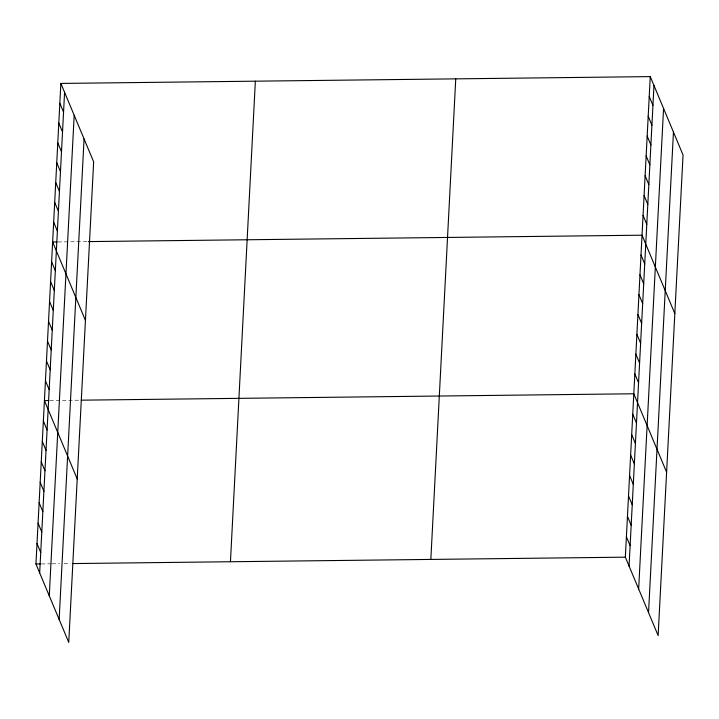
<?xml version="1.0" encoding="UTF-8"?>
<svg xmlns="http://www.w3.org/2000/svg" width="719" height="719" viewBox="0 0 719 719"><rect width="100%" height="100%" fill="white"/><g stroke="black" fill="none" stroke-linecap="round" stroke-linejoin="round"><path stroke-width="0.54" stroke-dasharray="3.6 2.7" d="M58.05 241.952L87.224 241.611M49.827 400.537L80.079 400.186M41.351 563.93L51.076 563.813M52.154 563.804L59.722 563.714M64.045 563.669L70.525 563.588"/><path stroke-width="1.08" d="M60.863 83.431L93.659 161.829L68.745 642.391L35.95 563.993L60.863 83.431L650.255 76.609L683.05 155.007L658.137 635.569L625.341 557.171L650.255 76.609M39.671 572.881L64.584 92.32M49.269 595.826L74.183 115.256M59.147 619.454L84.069 138.893M230.448 561.737L255.362 81.175M430.843 559.418L455.756 78.856M629.062 566.069L653.975 85.498M638.652 589.005L663.565 108.434M648.538 612.633L673.451 132.071M56.963 241.961L52.64 242.015L85.435 320.413M88.302 241.602L642.031 235.194L674.826 313.592M48.739 400.546L44.425 400.6L77.221 478.998M81.157 400.177L633.807 393.778L666.603 472.176M35.95 563.993L40.273 563.939M72.691 563.57L625.341 557.171M649.23 96.427L652.951 105.325M648.196 116.253L651.917 125.151M647.172 136.08L650.893 144.968M646.147 155.897L649.859 164.795M645.114 175.724L648.835 184.621M644.089 195.55L647.81 204.439M643.056 215.367L646.776 224.265M641.006 255.02L644.727 263.909M639.973 274.838L643.694 283.735M638.948 294.664L642.669 303.553M637.924 314.491L641.645 323.379M636.89 334.308L640.611 343.206M635.866 354.134L639.586 363.023M634.841 373.952L638.562 382.85M632.747 414.207L636.468 423.096M631.695 434.627L635.416 443.524M630.635 455.055L634.356 463.944M629.574 475.475L633.295 484.372M628.514 495.903L632.235 504.792M627.453 516.323L631.174 525.221M626.402 536.751L630.114 545.64M59.839 103.248L63.56 112.146M58.814 123.075L62.526 131.963M57.781 142.901L61.501 151.79M56.756 162.719L60.477 171.616M55.723 182.545L59.443 191.434M54.698 202.372L58.419 211.26M53.673 222.189L57.394 231.087M51.615 261.833L55.336 270.73M50.591 281.659L54.311 290.557M49.557 301.486L53.278 310.374M48.533 321.303L52.253 330.201M47.508 341.13L51.229 350.027M46.474 360.956L50.195 369.845M45.45 380.773L49.171 389.671M43.365 421.019L47.086 429.917M42.304 441.448L46.025 450.346M41.244 461.868L44.964 470.765M40.183 482.296L43.904 491.194M39.123 502.716L42.843 511.613M38.071 523.144L41.792 532.033M37.011 543.564L40.731 552.462"/></g></svg>
